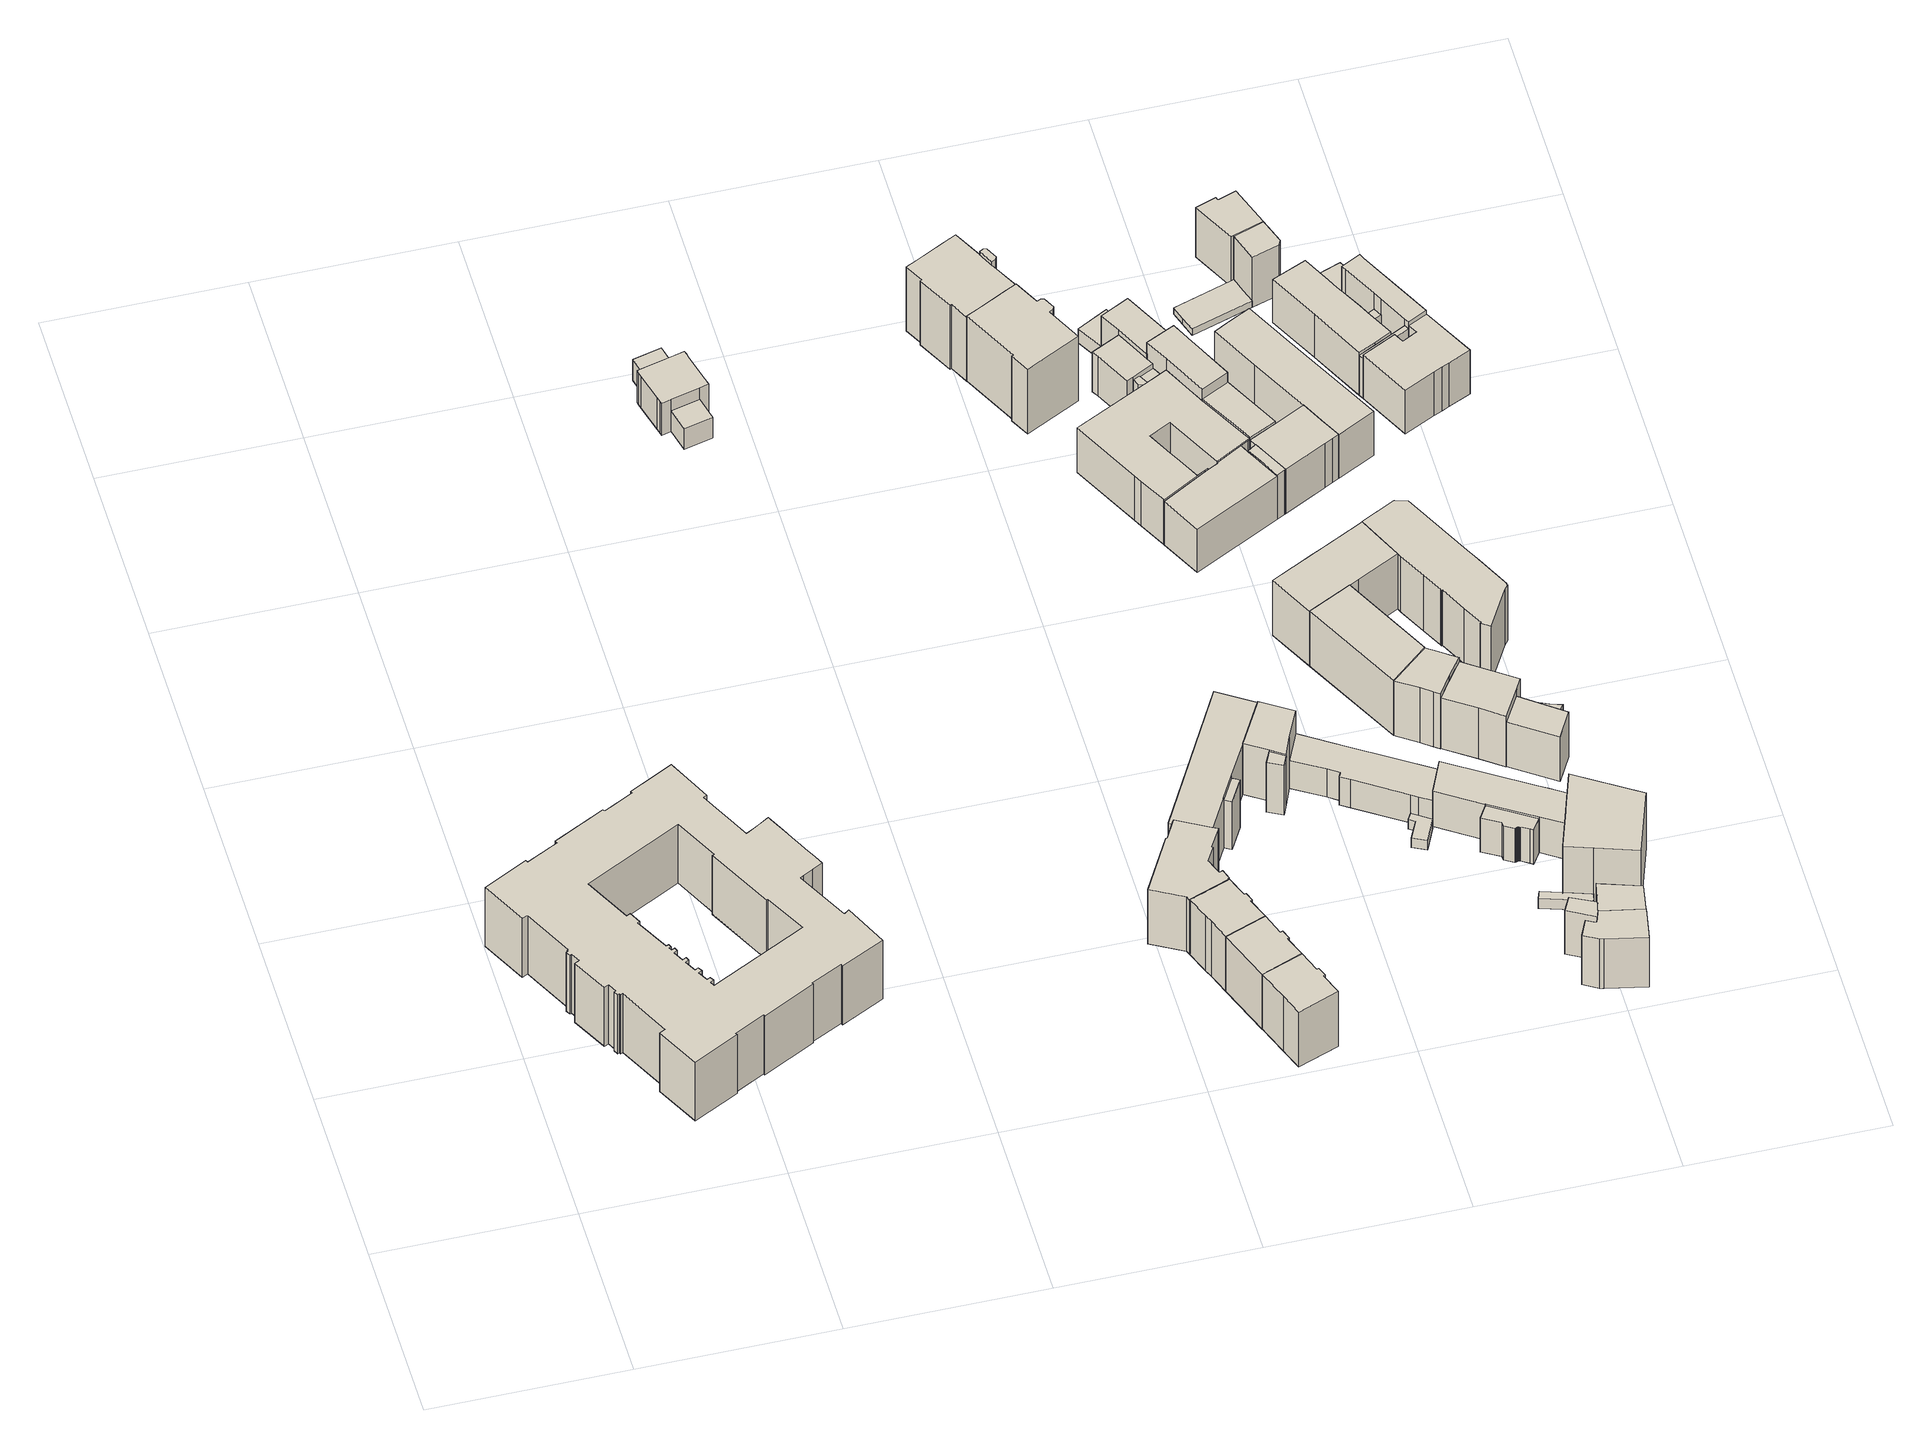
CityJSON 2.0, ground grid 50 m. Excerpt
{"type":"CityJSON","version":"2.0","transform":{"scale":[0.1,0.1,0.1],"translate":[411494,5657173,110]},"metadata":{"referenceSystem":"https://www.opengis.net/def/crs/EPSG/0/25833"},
"CityObjects":{
"building1":{"type":"Building","attributes":{"name":"Museum für Völkerkunde,Japanisches Palais","Dachtyp_tdc":"tdcFreeFormRoof","Gemeindeschluessel":14612000,"Dachneigung":0.011,"QualitaetDacherkennung":12,"Geometrietyp2DReferenz":"3000","measuredHeight":21.34,"function":"31001_3031","roofType":"5000"},"geometry":[{"type":"Solid","lod":"1","boundaries":[[[[0,1,2,3,4,5,6,7,8,9,10,11,12,13,14,15,16,17,18,19,20,21,22,23,24,25,26,27,28,29,30,31,32,33,34,35,36,37,38,39,40,41,42,43,44,45,46,47,48,49,50,51,52,53,54,55,56,57],[58,59,60,61,62,63,64,65,66,67,68,69,70,71,72,73,74,75,76,77,78,79,80,81,82,83,84,85,86,87,88,89]],[[90,91,92,93,94,95,96,97,98,99,100,101,102,103,104,105,106,107,108,109,110,111,112,113,114,115,116,117,118,119,120,121,122,123,124,125,126,127,128,129,130,131,132,133,134,135,136,137,138,139,140,141,142,143,144,145,146,147],[148,149,150,151,152,153,154,155,156,157,158,159,160,161,162,163,164,165,166,167,168,169,170,171,172,173,174,175,176,177,178,179]],[[57,91,90,0]],[[56,92,91,57]],[[55,93,92,56]],[[54,94,93,55]],[[53,95,94,54]],[[52,96,95,53]],[[51,97,96,52]],[[50,98,97,51]],[[49,99,98,50]],[[48,100,99,49]],[[47,101,100,48]],[[46,102,101,47]],[[45,103,102,46]],[[44,104,103,45]],[[43,105,104,44]],[[42,106,105,43]],[[41,107,106,42]],[[40,108,107,41]],[[39,109,108,40]],[[38,110,109,39]],[[37,111,110,38]],[[36,112,111,37]],[[35,113,112,36]],[[34,114,113,35]],[[33,115,114,34]],[[32,116,115,33]],[[31,117,116,32]],[[30,118,117,31]],[[29,119,118,30]],[[28,120,119,29]],[[27,121,120,28]],[[26,122,121,27]],[[25,123,122,26]],[[24,124,123,25]],[[23,125,124,24]],[[22,126,125,23]],[[21,127,126,22]],[[20,128,127,21]],[[19,129,128,20]],[[18,130,129,19]],[[17,131,130,18]],[[16,132,131,17]],[[15,133,132,16]],[[14,134,133,15]],[[13,135,134,14]],[[12,136,135,13]],[[11,137,136,12]],[[10,138,137,11]],[[9,139,138,10]],[[8,140,139,9]],[[7,141,140,8]],[[6,142,141,7]],[[5,143,142,6]],[[4,144,143,5]],[[3,145,144,4]],[[2,146,145,3]],[[1,147,146,2]],[[0,90,147,1]],[[89,149,148,58]],[[88,150,149,89]],[[87,151,150,88]],[[86,152,151,87]],[[85,153,152,86]],[[84,154,153,85]],[[83,155,154,84]],[[82,156,155,83]],[[81,157,156,82]],[[80,158,157,81]],[[79,159,158,80]],[[78,160,159,79]],[[77,161,160,78]],[[76,162,161,77]],[[75,163,162,76]],[[74,164,163,75]],[[73,165,164,74]],[[72,166,165,73]],[[71,167,166,72]],[[70,168,167,71]],[[69,169,168,70]],[[68,170,169,69]],[[67,171,170,68]],[[66,172,171,67]],[[65,173,172,66]],[[64,174,173,65]],[[63,175,174,64]],[[62,176,175,63]],[[61,177,176,62]],[[60,178,177,61]],[[59,179,178,60]],[[58,148,179,59]]]]}]},
"building2":{"type":"Building","attributes":{"Gemeindeschluessel":14612000,"Geometrietyp2DReferenz":"3000","function":"31001_9998","roofType":"9999"},"children":["building2-1","building2-2","building2-3"]},
"building2-1":{"type":"BuildingPart","attributes":{"Dachtyp_tdc":"tdcGableRoof","Dachneigung":17.32,"QualitaetDacherkennung":64,"Geometrietyp2DReferenz":"3000","measuredHeight":7.68,"roofType":"3100"},"parents":["building2"],"geometry":[{"type":"Solid","lod":"1","boundaries":[[[[180,181,182,183]],[[184,185,186,187]],[[183,185,184,180]],[[182,186,185,183]],[[181,187,186,182]],[[180,184,187,181]]]]}]},
"building2-2":{"type":"BuildingPart","attributes":{"Dachtyp_tdc":"tdcHipAndGableRoof","Dachneigung":17.29,"QualitaetDacherkennung":74,"Geometrietyp2DReferenz":"3000","measuredHeight":7.69,"roofType":"5000"},"parents":["building2"],"geometry":[{"type":"Solid","lod":"1","boundaries":[[[[188,189,190,191]],[[192,193,194,195]],[[191,193,192,188]],[[190,194,193,191]],[[189,195,194,190]],[[188,192,195,189]]]]}]},
"building2-3":{"type":"BuildingPart","attributes":{"Dachtyp_tdc":"tdcTentRoof","Dachneigung":25.64,"QualitaetDacherkennung":86,"Geometrietyp2DReferenz":"3000","measuredHeight":12.46,"roofType":"3500"},"parents":["building2"],"geometry":[{"type":"Solid","lod":"1","boundaries":[[[[196,197,198,199,200,201,202,203,204,205,206,207,208,209,210,211]],[[212,213,214,215,216,217,184,187,218,219,220,221,222,223,192,195]],[[211,213,212,196]],[[210,214,213,211]],[[209,215,214,210]],[[208,216,215,209]],[[207,217,216,208]],[[206,184,217,207]],[[205,187,184,206]],[[204,218,187,205]],[[203,219,218,204]],[[202,220,219,203]],[[201,221,220,202]],[[200,222,221,201]],[[199,223,222,200]],[[198,192,223,199]],[[197,195,192,198]],[[196,212,195,197]]]]}]},
"building3":{"type":"Building","attributes":{"Dachtyp_tdc":"tdcPolyFlatRoof","Gemeindeschluessel":14612000,"Dachneigung":0,"QualitaetDacherkennung":53,"Geometrietyp2DReferenz":"3000","measuredHeight":18.67,"function":"31001_9998","roofType":"1000"},"geometry":[{"type":"Solid","lod":"1","boundaries":[[[[224,225,226,227,228,229,230,231,232,233,234,235,236,237,238,239,240,241]],[[242,243,244,245,246,247,248,249,250,251,252,253,254,255,256,257,258,259]],[[241,243,242,224]],[[240,244,243,241]],[[239,245,244,240]],[[238,246,245,239]],[[237,247,246,238]],[[236,248,247,237]],[[235,249,248,236]],[[234,250,249,235]],[[233,251,250,234]],[[232,252,251,233]],[[231,253,252,232]],[[230,254,253,231]],[[229,255,254,230]],[[228,256,255,229]],[[227,257,256,228]],[[226,258,257,227]],[[225,259,258,226]],[[224,242,259,225]]]]}]},
"building4":{"type":"Building","attributes":{"Dachtyp_tdc":"tdcPolyFlatRoof","Gemeindeschluessel":14612000,"Dachneigung":0,"QualitaetDacherkennung":85,"Geometrietyp2DReferenz":"3000","measuredHeight":18.84,"function":"31001_9998","roofType":"1000"},"geometry":[{"type":"Solid","lod":"1","boundaries":[[[[260,261,262,263,264,265,266,267,268,269]],[[270,271,272,273,274,275,247,246,276,277]],[[269,271,270,260]],[[268,272,271,269]],[[267,273,272,268]],[[266,274,273,267]],[[265,275,274,266]],[[264,247,275,265]],[[263,246,247,264]],[[262,276,246,263]],[[261,277,276,262]],[[260,270,277,261]]]]}]},
"building5":{"type":"Building","attributes":{"Dachtyp_tdc":"tdcPolyFlatRoof","Gemeindeschluessel":14612000,"Dachneigung":0,"QualitaetDacherkennung":83,"Geometrietyp2DReferenz":"3000","measuredHeight":18.81,"function":"31001_9998","roofType":"1000"},"geometry":[{"type":"Solid","lod":"1","boundaries":[[[[278,279,280,268,267,281,282,283]],[[284,285,286,287,273,272,288,289]],[[283,285,284,278]],[[282,286,285,283]],[[281,287,286,282]],[[267,273,287,281]],[[268,272,273,267]],[[280,288,272,268]],[[279,289,288,280]],[[278,284,289,279]]]]}]},
"building6":{"type":"Building","attributes":{"Dachtyp_tdc":"tdcPolyFlatRoof","Gemeindeschluessel":14612000,"Dachneigung":0,"QualitaetDacherkennung":84,"Geometrietyp2DReferenz":"3000","measuredHeight":18.67,"function":"31001_9998","roofType":"1000"},"geometry":[{"type":"Solid","lod":"1","boundaries":[[[[282,281,290,291,292,293,294,295,296]],[[297,298,299,300,301,302,303,304,305]],[[296,298,297,282]],[[295,299,298,296]],[[294,300,299,295]],[[293,301,300,294]],[[292,302,301,293]],[[291,303,302,292]],[[290,304,303,291]],[[281,305,304,290]],[[282,297,305,281]]]]}]},
"building7":{"type":"Building","attributes":{"Gemeindeschluessel":14612000,"Geometrietyp2DReferenz":"3000","function":"31001_9998","roofType":"9999"},"children":["building7-1","building7-2","building7-3","building7-4"]},
"building7-1":{"type":"BuildingPart","attributes":{"Dachtyp_tdc":"tdcHipAndGableRoof","Dachneigung":53.66,"QualitaetDacherkennung":43,"Geometrietyp2DReferenz":"3000","measuredHeight":18.34,"roofType":"5000"},"parents":["building7"],"geometry":[{"type":"Solid","lod":"1","boundaries":[[[[306,307,308,309]],[[310,311,312,313]],[[309,311,310,306]],[[308,312,311,309]],[[307,313,312,308]],[[306,310,313,307]]]]}]},
"building7-2":{"type":"BuildingPart","attributes":{"Dachtyp_tdc":"tdcHipRoof","Dachneigung":49.64,"QualitaetDacherkennung":56,"Geometrietyp2DReferenz":"3000","measuredHeight":19.92,"roofType":"3200"},"parents":["building7"],"geometry":[{"type":"Solid","lod":"1","boundaries":[[[[314,315,316,317,318,319,320,321,322,323]],[[324,325,254,253,326,327,328,329,330,331]],[[323,324,331,314]],[[322,325,324,323]],[[321,254,325,322]],[[320,253,254,321]],[[319,326,253,320]],[[318,327,326,319]],[[317,328,327,318]],[[316,329,328,317]],[[315,330,329,316]],[[314,331,330,315]]]]}]},
"building7-3":{"type":"BuildingPart","attributes":{"Dachtyp_tdc":"tdcGableRoof","Dachneigung":27.43,"QualitaetDacherkennung":50,"Geometrietyp2DReferenz":"3000","measuredHeight":20.12,"roofType":"3100"},"parents":["building7"],"geometry":[{"type":"Solid","lod":"1","boundaries":[[[[332,333,334,335,336,337]],[[311,330,329,338,339,312]],[[337,330,311,332]],[[336,329,330,337]],[[335,338,329,336]],[[334,339,338,335]],[[333,312,339,334]],[[332,311,312,333]]]]}]},
"building7-4":{"type":"BuildingPart","attributes":{"Dachtyp_tdc":"tdcPolyFlatRoof","Dachneigung":32.78,"QualitaetDacherkennung":40,"Geometrietyp2DReferenz":"3000","measuredHeight":16.85,"roofType":"2100"},"parents":["building7"],"geometry":[{"type":"Solid","lod":"1","boundaries":[[[[340,341,342,343,344]],[[345,325,324,331,346]],[[344,325,345,340]],[[343,324,325,344]],[[342,331,324,343]],[[341,346,331,342]],[[340,345,346,341]]]]}]},
"building8":{"type":"Building","attributes":{"Gemeindeschluessel":14612000,"Geometrietyp2DReferenz":"3000","function":"31001_9998","roofType":"9999"},"children":["building8-1","building8-2"]},
"building8-1":{"type":"BuildingPart","attributes":{"Dachtyp_tdc":"tdcFreeFormRoof","Dachneigung":36.23,"QualitaetDacherkennung":44,"Geometrietyp2DReferenz":"3000","measuredHeight":23.79,"roofType":"5000"},"parents":["building8"],"geometry":[{"type":"Solid","lod":"1","boundaries":[[[[347,348,349,350,351,352]],[[353,354,355,356,357,358]],[[352,354,353,347]],[[351,355,354,352]],[[350,356,355,351]],[[349,357,356,350]],[[348,358,357,349]],[[347,353,358,348]]]]}]},
"building8-2":{"type":"BuildingPart","attributes":{"Dachtyp_tdc":"tdcCutGableRoof","Dachneigung":2.43,"QualitaetDacherkennung":75,"Geometrietyp2DReferenz":"3000","measuredHeight":24.85,"roofType":"9999"},"parents":["building8"],"geometry":[{"type":"Solid","lod":"1","boundaries":[[[[359,360,361,362,363,364,365,366,367,368,369,370,371,372]],[[373,353,358,374,375,376,377,378,379,380,381,382,383,384]],[[372,353,373,359]],[[371,358,353,372]],[[370,374,358,371]],[[369,375,374,370]],[[368,376,375,369]],[[367,377,376,368]],[[366,378,377,367]],[[365,379,378,366]],[[364,380,379,365]],[[363,381,380,364]],[[362,382,381,363]],[[361,383,382,362]],[[360,384,383,361]],[[359,373,384,360]]]]}]},
"building9":{"type":"Building","attributes":{"Dachtyp_tdc":"tdcFreeFormRoof","Gemeindeschluessel":14612000,"Dachneigung":3.31,"QualitaetDacherkennung":62,"Geometrietyp2DReferenz":"3000","measuredHeight":24.74,"function":"31001_9998","roofType":"5000"},"geometry":[{"type":"Solid","lod":"1","boundaries":[[[[385,386,387,388,389,390,391,392,393,394,395,396,397,398,399]],[[400,401,402,403,404,405,406,407,408,409,410,411,412,413,414]],[[399,401,400,385]],[[398,402,401,399]],[[397,403,402,398]],[[396,404,403,397]],[[395,405,404,396]],[[394,406,405,395]],[[393,407,406,394]],[[392,408,407,393]],[[391,409,408,392]],[[390,410,409,391]],[[389,411,410,390]],[[388,412,411,389]],[[387,413,412,388]],[[386,414,413,387]],[[385,400,414,386]]]]}]},
"building10":{"type":"Building","attributes":{"Dachtyp_tdc":"tdcFreeFormRoof","Gemeindeschluessel":14612000,"Dachneigung":41.08,"QualitaetDacherkennung":65,"Geometrietyp2DReferenz":"3000","measuredHeight":12.03,"function":"31001_9998","roofType":"5000"},"geometry":[{"type":"Solid","lod":"1","boundaries":[[[[415,416,417,418,419,420,421,422,423,424,425,426,427]],[[428,429,430,431,432,433,339,338,434,435,436,437,438]],[[427,429,428,415]],[[426,430,429,427]],[[425,431,430,426]],[[424,432,431,425]],[[423,433,432,424]],[[422,339,433,423]],[[421,338,339,422]],[[420,434,338,421]],[[419,435,434,420]],[[418,436,435,419]],[[417,437,436,418]],[[416,438,437,417]],[[415,428,438,416]]]]}]},
"building11":{"type":"Building","attributes":{"Dachtyp_tdc":"tdcPolyFlatRoof","Gemeindeschluessel":14612000,"Dachneigung":0,"QualitaetDacherkennung":67,"Geometrietyp2DReferenz":"3000","measuredHeight":3.28,"function":"31001_9998","roofType":"1000"},"geometry":[{"type":"Solid","lod":"1","boundaries":[[[[439,440,441,442,443,444,445]],[[446,447,448,449,450,451,452]],[[445,447,446,439]],[[444,448,447,445]],[[443,449,448,444]],[[442,450,449,443]],[[441,451,450,442]],[[440,452,451,441]],[[439,446,452,440]]]]}]},
"building12":{"type":"Building","attributes":{"Gemeindeschluessel":14612000,"Geometrietyp2DReferenz":"3000","function":"31001_9998","roofType":"9999"},"children":["building12-1","building12-2","building12-3"]},
"building12-1":{"type":"BuildingPart","attributes":{"Dachtyp_tdc":"tdcHipAndGableRoof","Dachneigung":43.76,"QualitaetDacherkennung":46,"Geometrietyp2DReferenz":"3000","measuredHeight":17.84,"roofType":"5000"},"parents":["building12"],"geometry":[{"type":"Solid","lod":"1","boundaries":[[[[453,454,455,456,457,458,459,460,461,462]],[[463,464,465,466,467,468,469,470,471,472]],[[462,464,463,453]],[[461,465,464,462]],[[460,466,465,461]],[[459,467,466,460]],[[458,468,467,459]],[[457,469,468,458]],[[456,470,469,457]],[[455,471,470,456]],[[454,472,471,455]],[[453,463,472,454]]]]}]},
"building12-2":{"type":"BuildingPart","attributes":{"Dachtyp_tdc":"tdcGableRoof","Dachneigung":41.02,"QualitaetDacherkennung":49,"Geometrietyp2DReferenz":"3000","measuredHeight":17.9,"roofType":"3100"},"parents":["building12"],"geometry":[{"type":"Solid","lod":"1","boundaries":[[[[473,474,475,476,477,478,479]],[[468,480,466,481,482,483,484]],[[479,480,468,473]],[[478,466,480,479]],[[477,481,466,478]],[[476,482,481,477]],[[475,483,482,476]],[[474,484,483,475]],[[473,468,484,474]]]]}]},
"building12-3":{"type":"BuildingPart","attributes":{"Dachtyp_tdc":"tdcHipAndGableRoof","Dachneigung":10.2,"QualitaetDacherkennung":22,"Geometrietyp2DReferenz":"3000","measuredHeight":19.04,"roofType":"5000"},"parents":["building12"],"geometry":[{"type":"Solid","lod":"1","boundaries":[[[[485,486,487,488,489,490,491,492,493,494,495,496,497,498,499,500,501,502,503]],[[504,505,506,507,464,463,508,509,510,511,512,471,470,513,514,515,516,517,518]],[[503,505,504,485]],[[502,506,505,503]],[[501,507,506,502]],[[500,464,507,501]],[[499,463,464,500]],[[498,508,463,499]],[[497,509,508,498]],[[496,510,509,497]],[[495,511,510,496]],[[494,512,511,495]],[[493,471,512,494]],[[492,470,471,493]],[[491,513,470,492]],[[490,514,513,491]],[[489,515,514,490]],[[488,516,515,489]],[[487,517,516,488]],[[486,518,517,487]],[[485,504,518,486]]]]}]},
"building13":{"type":"Building","attributes":{"Gemeindeschluessel":14612000,"Geometrietyp2DReferenz":"3000","function":"31001_9998","roofType":"9999"},"children":["building13-1","building13-2","building13-3"]},
"building13-1":{"type":"BuildingPart","attributes":{"Dachtyp_tdc":"tdcHipAndGableRoof","Dachneigung":42.11,"QualitaetDacherkennung":45,"Geometrietyp2DReferenz":"3000","measuredHeight":15.51,"roofType":"5000"},"parents":["building13"],"geometry":[{"type":"Solid","lod":"1","boundaries":[[[[519,520,521,522,523,524,525]],[[526,527,528,529,530,531,532]],[[525,527,526,519]],[[524,528,527,525]],[[523,529,528,524]],[[522,530,529,523]],[[521,531,530,522]],[[520,532,531,521]],[[519,526,532,520]]]]}]},
"building13-2":{"type":"BuildingPart","attributes":{"Dachtyp_tdc":"tdcPolyFlatRoof","Dachneigung":45.04,"QualitaetDacherkennung":52,"Geometrietyp2DReferenz":"3000","measuredHeight":14.58,"roofType":"2100"},"parents":["building13"],"geometry":[{"type":"Solid","lod":"1","boundaries":[[[[533,534,535,536,537,538]],[[539,540,527,504,518,517]],[[538,540,539,533]],[[537,527,540,538]],[[536,504,527,537]],[[535,518,504,536]],[[534,517,518,535]],[[533,539,517,534]]]]}]},
"building13-3":{"type":"BuildingPart","attributes":{"Dachtyp_tdc":"tdcPolyFlatRoof","Dachneigung":44.7,"QualitaetDacherkennung":46,"Geometrietyp2DReferenz":"3000","measuredHeight":13.54,"roofType":"2100"},"parents":["building13"],"geometry":[{"type":"Solid","lod":"1","boundaries":[[[[541,542,543,544]],[[528,540,539,545]],[[544,540,528,541]],[[543,539,540,544]],[[542,545,539,543]],[[541,528,545,542]]]]}]},
"building14":{"type":"Building","attributes":{"Dachtyp_tdc":"tdcGableRoof","Gemeindeschluessel":14612000,"Dachneigung":44.67,"QualitaetDacherkennung":64,"Geometrietyp2DReferenz":"3000","measuredHeight":22.07,"function":"31001_9998","roofType":"3100"},"geometry":[{"type":"Solid","lod":"1","boundaries":[[[[546,547,548,549]],[[550,551,552,553]],[[549,551,550,546]],[[548,552,551,549]],[[547,553,552,548]],[[546,550,553,547]]]]}]},
"building15":{"type":"Building","attributes":{"Dachtyp_tdc":"tdcFreeFormRoof","Gemeindeschluessel":14612000,"Dachneigung":46.59,"QualitaetDacherkennung":54,"Geometrietyp2DReferenz":"3000","measuredHeight":22.15,"function":"31001_9998","roofType":"5000"},"geometry":[{"type":"Solid","lod":"1","boundaries":[[[[554,555,556,557,558,559,560,561]],[[562,563,564,565,566,567,568,569]],[[561,563,562,554]],[[560,564,563,561]],[[559,565,564,560]],[[558,566,565,559]],[[557,567,566,558]],[[556,568,567,557]],[[555,569,568,556]],[[554,562,569,555]]]]}]},
"building16":{"type":"Building","attributes":{"Dachtyp_tdc":"tdcFreeFormRoof","Gemeindeschluessel":14612000,"Dachneigung":57.34,"QualitaetDacherkennung":11,"Geometrietyp2DReferenz":"3000","measuredHeight":6.26,"function":"31001_9998","roofType":"5000"},"geometry":[{"type":"Solid","lod":"1","boundaries":[[[[570,571,572,573,574,575,576,577,578,579]],[[580,581,582,583,584,585,586,587,588,589]],[[579,581,580,570]],[[578,582,581,579]],[[577,583,582,578]],[[576,584,583,577]],[[575,585,584,576]],[[574,586,585,575]],[[573,587,586,574]],[[572,588,587,573]],[[571,589,588,572]],[[570,580,589,571]]]]}]},
"building17":{"type":"Building","attributes":{"Dachtyp_tdc":"tdcPolyFlatRoof","Gemeindeschluessel":14612000,"Dachneigung":3.02,"QualitaetDacherkennung":56,"Geometrietyp2DReferenz":"3000","measuredHeight":4.97,"function":"31001_9998","roofType":"2100"},"geometry":[{"type":"Solid","lod":"1","boundaries":[[[[590,591,592,593,594]],[[595,596,597,598,599]],[[594,596,595,590]],[[593,597,596,594]],[[592,598,597,593]],[[591,599,598,592]],[[590,595,599,591]]]]}]},
"building18":{"type":"Building","attributes":{"Dachtyp_tdc":"tdcHipAndGableRoof","Gemeindeschluessel":14612000,"Dachneigung":46.79,"QualitaetDacherkennung":53,"Geometrietyp2DReferenz":"3000","measuredHeight":22.08,"function":"31001_9998","roofType":"5000"},"geometry":[{"type":"Solid","lod":"1","boundaries":[[[[600,601,602,603,604,605,606,607,608,609]],[[610,611,612,613,614,550,553,615,616,617]],[[609,611,610,600]],[[608,612,611,609]],[[607,613,612,608]],[[606,614,613,607]],[[605,550,614,606]],[[604,553,550,605]],[[603,615,553,604]],[[602,616,615,603]],[[601,617,616,602]],[[600,610,617,601]]]]}]},
"building19":{"type":"Building","attributes":{"Gemeindeschluessel":14612000,"Geometrietyp2DReferenz":"3000","function":"31001_9998","roofType":"9999"},"children":["building19-1","building19-2"]},
"building19-1":{"type":"BuildingPart","attributes":{"Dachtyp_tdc":"tdcGableRoof","Dachneigung":45.61,"QualitaetDacherkennung":53,"Geometrietyp2DReferenz":"3000","measuredHeight":18.88,"roofType":"3100"},"parents":["building19"],"geometry":[{"type":"Solid","lod":"1","boundaries":[[[[618,619,620,621]],[[622,562,569,623]],[[621,562,622,618]],[[620,569,562,621]],[[619,623,569,620]],[[618,622,623,619]]]]}]},
"building19-2":{"type":"BuildingPart","attributes":{"Dachtyp_tdc":"tdcFreeFormRoof","Dachneigung":55.63,"QualitaetDacherkennung":14,"Geometrietyp2DReferenz":"3000","measuredHeight":16.49,"roofType":"5000"},"parents":["building19"],"geometry":[{"type":"Solid","lod":"1","boundaries":[[[[624,625,626,627]],[[569,628,629,630]],[[627,628,569,624]],[[626,629,628,627]],[[625,630,629,626]],[[624,569,630,625]]]]}]},
"building20":{"type":"Building","attributes":{"Dachtyp_tdc":"tdcGableRoof","Gemeindeschluessel":14612000,"Dachneigung":45.14,"QualitaetDacherkennung":49,"Geometrietyp2DReferenz":"3000","measuredHeight":21.89,"function":"31001_9998","roofType":"3100"},"geometry":[{"type":"Solid","lod":"1","boundaries":[[[[631,632,633,634,635,636,637,638,639,640]],[[641,552,642,551,643,644,645,646,647,648]],[[640,552,641,631]],[[639,642,552,640]],[[638,551,642,639]],[[637,643,551,638]],[[636,644,643,637]],[[635,645,644,636]],[[634,646,645,635]],[[633,647,646,634]],[[632,648,647,633]],[[631,641,648,632]]]]}]},
"building21":{"type":"Building","attributes":{"Dachtyp_tdc":"tdcPolyFlatRoof","Gemeindeschluessel":14612000,"Dachneigung":0,"QualitaetDacherkennung":60,"Geometrietyp2DReferenz":"3000","measuredHeight":15.26,"function":"31001_9998","roofType":"1000"},"geometry":[{"type":"Solid","lod":"1","boundaries":[[[[649,650,651,652,653]],[[526,532,595,599,654]],[[653,532,526,649]],[[652,595,532,653]],[[651,599,595,652]],[[650,654,599,651]],[[649,526,654,650]]]]}]},
"building22":{"type":"Building","attributes":{"Gemeindeschluessel":14612000,"Geometrietyp2DReferenz":"3000","function":"31001_9998","roofType":"9999"},"children":["building22-1","building22-2","building22-3"]},
"building22-1":{"type":"BuildingPart","attributes":{"Dachtyp_tdc":"tdcPolyFlatRoof","Dachneigung":9.53,"QualitaetDacherkennung":37,"Geometrietyp2DReferenz":"3000","measuredHeight":12.99,"roofType":"2100"},"parents":["building22"],"geometry":[{"type":"Solid","lod":"1","boundaries":[[[[655,656,657,658,659,660,661,662,663]],[[664,665,666,667,668,669,670,671,672]],[[663,664,672,655]],[[662,665,664,663]],[[661,666,665,662]],[[660,667,666,661]],[[659,668,667,660]],[[658,669,668,659]],[[657,670,669,658]],[[656,671,670,657]],[[655,672,671,656]]]]}]},
"building22-2":{"type":"BuildingPart","attributes":{"Dachtyp_tdc":"tdcPolyFlatRoof","Dachneigung":0,"QualitaetDacherkennung":29,"Geometrietyp2DReferenz":"3000","measuredHeight":11.74,"roofType":"1000"},"parents":["building22"],"geometry":[{"type":"Solid","lod":"1","boundaries":[[[[673,674,675,676,677,678,679,680,681,682,683,684,685,686,687]],[[688,689,690,691,692,693,694,695,696,697,698,699,665,664,672]],[[687,688,672,673]],[[686,689,688,687]],[[685,690,689,686]],[[684,691,690,685]],[[683,692,691,684]],[[682,693,692,683]],[[681,694,693,682]],[[680,695,694,681]],[[679,696,695,680]],[[678,697,696,679]],[[677,698,697,678]],[[676,699,698,677]],[[675,665,699,676]],[[674,664,665,675]],[[673,672,664,674]]]]}]},
"building22-3":{"type":"BuildingPart","attributes":{"Dachtyp_tdc":"tdcHipAndGableRoof","Dachneigung":34.33,"QualitaetDacherkennung":60,"Geometrietyp2DReferenz":"3000","measuredHeight":21.97,"roofType":"5000"},"parents":["building22"],"geometry":[{"type":"Solid","lod":"1","boundaries":[[[[700,701,702,703,704,705,706]],[[670,707,708,709,710,711,671]],[[706,707,670,700]],[[705,708,707,706]],[[704,709,708,705]],[[703,710,709,704]],[[702,711,710,703]],[[701,671,711,702]],[[700,670,671,701]]]]}]},
"building23":{"type":"Building","attributes":{"Dachtyp_tdc":"tdcPolyFlatRoof","Gemeindeschluessel":14612000,"Dachneigung":4.74,"QualitaetDacherkennung":48,"Geometrietyp2DReferenz":"3000","measuredHeight":19.51,"function":"31001_9998","roofType":"2100"},"geometry":[{"type":"Solid","lod":"1","boundaries":[[[[712,713,714,715,716,717]],[[504,526,654,718,719,506]],[[717,526,504,712]],[[716,654,526,717]],[[715,718,654,716]],[[714,719,718,715]],[[713,506,719,714]],[[712,504,506,713]]]]}]},
"building24":{"type":"Building","attributes":{"Dachtyp_tdc":"tdcFreeFormRoof","Gemeindeschluessel":14612000,"Dachneigung":47.63,"QualitaetDacherkennung":60,"Geometrietyp2DReferenz":"3000","measuredHeight":20.74,"function":"31001_9998","roofType":"5000"},"geometry":[{"type":"Solid","lod":"1","boundaries":[[[[720,721,722,723,724,725]],[[726,727,728,729,730,731]],[[725,727,726,720]],[[724,728,727,725]],[[723,729,728,724]],[[722,730,729,723]],[[721,731,730,722]],[[720,726,731,721]]]]}]},
"building25":{"type":"Building","attributes":{"Gemeindeschluessel":14612000,"Geometrietyp2DReferenz":"3000","function":"31001_9998","roofType":"9999"},"children":["building25-1","building25-2"]},
"building25-1":{"type":"BuildingPart","attributes":{"Dachtyp_tdc":"tdcGableRoof","Dachneigung":49.1,"QualitaetDacherkennung":58,"Geometrietyp2DReferenz":"3000","measuredHeight":17.64,"roofType":"3100"},"parents":["building25"],"geometry":[{"type":"Solid","lod":"1","boundaries":[[[[732,733,734,735]],[[736,737,738,739]],[[735,737,736,732]],[[734,738,737,735]],[[733,739,738,734]],[[732,736,739,733]]]]}]},
"building25-2":{"type":"BuildingPart","attributes":{"Dachtyp_tdc":"tdcPolyFlatRoof","Dachneigung":0,"QualitaetDacherkennung":1,"Geometrietyp2DReferenz":"3000","measuredHeight":13.59,"roofType":"1000"},"parents":["building25"],"geometry":[{"type":"Solid","lod":"1","boundaries":[[[[740,741,742,743,744,745,746,747]],[[738,748,749,750,751,752,753,754]],[[747,748,738,740]],[[746,749,748,747]],[[745,750,749,746]],[[744,751,750,745]],[[743,752,751,744]],[[742,753,752,743]],[[741,754,753,742]],[[740,738,754,741]]]]}]},
"building26":{"type":"Building","attributes":{"Gemeindeschluessel":14612000,"Geometrietyp2DReferenz":"3000","function":"31001_9998","roofType":"9999"},"children":["building26-1","building26-2","building26-3"]},
"building26-1":{"type":"BuildingPart","attributes":{"Dachtyp_tdc":"tdcGableRoof","Dachneigung":42.75,"QualitaetDacherkennung":60,"Geometrietyp2DReferenz":"3000","measuredHeight":17.86,"roofType":"3100"},"parents":["building26"],"geometry":[{"type":"Solid","lod":"1","boundaries":[[[[755,756,757,758,759,760,761,762,763,764,765,766]],[[767,768,769,770,771,772,773,774,483,775,481,776]],[[766,768,767,755]],[[765,769,768,766]],[[764,770,769,765]],[[763,771,770,764]],[[762,772,771,763]],[[761,773,772,762]],[[760,774,773,761]],[[759,483,774,760]],[[758,775,483,759]],[[757,481,775,758]],[[756,776,481,757]],[[755,767,776,756]]]]}]},
"building26-2":{"type":"BuildingPart","attributes":{"Dachtyp_tdc":"tdcHipAndGableRoof","Dachneigung":41.67,"QualitaetDacherkennung":50,"Geometrietyp2DReferenz":"3000","measuredHeight":17.91,"roofType":"5000"},"parents":["building26"],"geometry":[{"type":"Solid","lod":"1","boundaries":[[[[777,778,779,780,781,782,783,784]],[[785,786,787,788,789,790,772,770]],[[784,786,785,777]],[[783,787,786,784]],[[782,788,787,783]],[[781,789,788,782]],[[780,790,789,781]],[[779,772,790,780]],[[778,770,772,779]],[[777,785,770,778]]]]}]},
"building26-3":{"type":"BuildingPart","attributes":{"Dachtyp_tdc":"tdcPolyFlatRoof","Dachneigung":28.92,"QualitaetDacherkennung":82,"Geometrietyp2DReferenz":"3000","measuredHeight":18.18,"roofType":"2100"},"parents":["building26"],"geometry":[{"type":"Solid","lod":"1","boundaries":[[[[791,792,793,794,795,796]],[[776,464,507,506,719,767]],[[796,464,776,791]],[[795,507,464,796]],[[794,506,507,795]],[[793,719,506,794]],[[792,767,719,793]],[[791,776,767,792]]]]}]},
"building27":{"type":"Building","attributes":{"Dachtyp_tdc":"tdcPolyFlatRoof","Gemeindeschluessel":14612000,"Dachneigung":0,"QualitaetDacherkennung":33,"Geometrietyp2DReferenz":"3000","measuredHeight":18.99,"function":"31001_9998","roofType":"1000"},"geometry":[{"type":"Solid","lod":"1","boundaries":[[[[797,798,799,800,801,802,803,804,805,806,807,808,809,810,811,812,813,814,815,816]],[[817,818,819,820,821,822,823,824,825,612,610,826,827,828,829,830,831,832,833,834]],[[816,818,817,797]],[[815,819,818,816]],[[814,820,819,815]],[[813,821,820,814]],[[812,822,821,813]],[[811,823,822,812]],[[810,824,823,811]],[[809,825,824,810]],[[808,612,825,809]],[[807,610,612,808]],[[806,826,610,807]],[[805,827,826,806]],[[804,828,827,805]],[[803,829,828,804]],[[802,830,829,803]],[[801,831,830,802]],[[800,832,831,801]],[[799,833,832,800]],[[798,834,833,799]],[[797,817,834,798]]]]}]},
"building28":{"type":"Building","attributes":{"Gemeindeschluessel":14612000,"Dachneigung":67.98,"Dachorientierung":-107.56,"MittlereTraufHoehe":114.73,"QualitaetDacherkennung":73,"ObjektHoehe":3,"BodenHoehe":112.87,"Geometrietyp2DReferenz":"3000","AbsoluteHoehe":115.87,"Dachflaeche":139.7,"measuredHeight":3,"function":"31001_9998","roofType":"3100","storeysAboveGround":1},"geometry":[{"type":"Solid","lod":"1","boundaries":[[[[835,836,837,838,839,840,841]],[[842,843,844,845,846,847,848]],[[841,843,842,835]],[[840,844,843,841]],[[839,845,844,840]],[[838,846,845,839]],[[837,847,846,838]],[[836,848,847,837]],[[835,842,848,836]]]]}]},
"building29":{"type":"Building","attributes":{"name":"Hans Kernig Museum","Dachtyp_tdc":"tdcPolyFlatRoof","Gemeindeschluessel":14612000,"Dachneigung":4.63,"QualitaetDacherkennung":57,"Geometrietyp2DReferenz":"3000","measuredHeight":17.48,"function":"31001_3034","roofType":"2100"},"geometry":[{"type":"Solid","lod":"1","boundaries":[[[[849,850,851,852,853,854,855]],[[856,857,858,859,860,861,862]],[[855,857,856,849]],[[854,858,857,855]],[[853,859,858,854]],[[852,860,859,853]],[[851,861,860,852]],[[850,862,861,851]],[[849,856,862,850]]]]}]},
"building30":{"type":"Building","attributes":{"Dachtyp_tdc":"tdcFreeFormRoof","Gemeindeschluessel":14612000,"Dachneigung":10.08,"QualitaetDacherkennung":40,"Geometrietyp2DReferenz":"3000","measuredHeight":17.54,"function":"31001_9998","roofType":"5000"},"geometry":[{"type":"Solid","lod":"1","boundaries":[[[[863,864,865,866,867]],[[868,848,846,869,870]],[[867,848,868,863]],[[866,846,848,867]],[[865,869,846,866]],[[864,870,869,865]],[[863,868,870,864]]]]}]},
"building31":{"type":"Building","attributes":{"Gemeindeschluessel":14612000,"Geometrietyp2DReferenz":"3000","function":"31001_9998","roofType":"9999"},"children":["building31-1","building31-2","building31-3","building31-4","building31-5","building31-6"]},
"building31-1":{"type":"BuildingPart","attributes":{"Dachtyp_tdc":"tdcPolyFlatRoof","Dachneigung":38.01,"QualitaetDacherkennung":55,"Geometrietyp2DReferenz":"3000","measuredHeight":18.12,"roofType":"2100"},"parents":["building31"],"geometry":[{"type":"Solid","lod":"1","boundaries":[[[[871,872,873,874,875,876,877,878,879,880]],[[881,882,883,884,885,886,887,888,889,890]],[[879,882,881,880]],[[878,883,882,879]],[[877,884,883,878]],[[876,885,884,877]],[[875,886,885,876]],[[874,887,886,875]],[[873,888,887,874]],[[872,889,888,873]],[[871,890,889,872]],[[880,881,890,871]]]]}]},
"building31-2":{"type":"BuildingPart","attributes":{"Dachtyp_tdc":"tdcGableRoof","Dachneigung":44.38,"QualitaetDacherkennung":26,"Geometrietyp2DReferenz":"3000","measuredHeight":17.92,"roofType":"3100"},"parents":["building31"],"geometry":[{"type":"Solid","lod":"1","boundaries":[[[[891,892,893,894,895,896,897,898]],[[899,900,882,881,901,902,903,904]],[[898,900,899,891]],[[897,882,900,898]],[[896,881,882,897]],[[895,901,881,896]],[[894,902,901,895]],[[893,903,902,894]],[[892,904,903,893]],[[891,899,904,892]]]]}]},
"building31-3":{"type":"BuildingPart","attributes":{"Dachtyp_tdc":"tdcFreeFormRoof","Dachneigung":51.6,"QualitaetDacherkennung":7,"Geometrietyp2DReferenz":"3000","measuredHeight":17.83,"roofType":"5000"},"parents":["building31"],"geometry":[{"type":"Solid","lod":"1","boundaries":[[[[905,906,907,908,909,910,911,912,913,914,915,916]],[[917,918,919,900,920,904,921,922,923,924,925,926]],[[916,918,917,905]],[[915,919,918,916]],[[914,900,919,915]],[[913,920,900,914]],[[912,904,920,913]],[[911,921,904,912]],[[910,922,921,911]],[[909,923,922,910]],[[908,924,923,909]],[[907,925,924,908]],[[906,926,925,907]],[[905,917,926,906]]]]}]},
"building31-4":{"type":"BuildingPart","attributes":{"Dachtyp_tdc":"tdcPolyFlatRoof","Dachneigung":2.92,"QualitaetDacherkennung":73,"Geometrietyp2DReferenz":"3000","measuredHeight":7.86,"roofType":"2100"},"parents":["building31"],"geometry":[{"type":"Solid","lod":"1","boundaries":[[[[927,928,929,930,931,932,933,934]],[[923,935,936,937,938,887,886,925]],[[934,935,923,927]],[[933,936,935,934]],[[932,937,936,933]],[[931,938,937,932]],[[930,887,938,931]],[[929,886,887,930]],[[928,925,886,929]],[[927,923,925,928]]]]}]},
"building31-5":{"type":"BuildingPart","attributes":{"Dachtyp_tdc":"tdcHipAndGableRoof","Dachneigung":29.41,"QualitaetDacherkennung":39,"Geometrietyp2DReferenz":"3000","measuredHeight":17.77,"roofType":"5000"},"parents":["building31"],"geometry":[{"type":"Solid","lod":"1","boundaries":[[[[939,940,941,942,943,944,945,946,947,948,949,950,951]],[[903,901,952,953,954,955,881,890,956,957,958,959,960]],[[951,901,903,939]],[[950,952,901,951]],[[949,953,952,950]],[[948,954,953,949]],[[947,955,954,948]],[[946,881,955,947]],[[945,890,881,946]],[[944,956,890,945]],[[943,957,956,944]],[[942,958,957,943]],[[941,959,958,942]],[[940,960,959,941]],[[939,903,960,940]]]]}]},
"building31-6":{"type":"BuildingPart","attributes":{"Dachtyp_tdc":"tdcGableRoof","Dachneigung":35.3,"QualitaetDacherkennung":52,"Geometrietyp2DReferenz":"3000","measuredHeight":10.98,"roofType":"3100"},"parents":["building31"],"geometry":[{"type":"Solid","lod":"1","boundaries":[[[[961,962,963,964]],[[883,919,918,884]],[[964,919,883,961]],[[963,918,919,964]],[[962,884,918,963]],[[961,883,884,962]]]]}]}
},
"vertices":[
[570,1010,210],[515,1123,210],[404,1066,210],[406,1061,210],[330,1022,210],[327,1027,210],[196,960,210],[199,954,210],[118,913,210],[115,919,210],[3,861,210],[61,746,210],[76,753,210],[140,626,210],[136,624,210],[138,621,210],[133,618,210],[139,607,210],[143,609,210],[155,586,210],[143,580,210],[190,490,210],[201,495,210],[212,473,210],[208,471,210],[214,460,210],[218,462,210],[220,458,210],[226,461,210],[293,329,210],[278,321,210],[334,212,210],[449,271,210],[446,275,210],[523,314,210],[525,310,210],[658,379,210],[657,382,210],[736,421,210],[738,416,210],[848,470,210],[796,582,210],[783,572,210],[713,707,210],[723,712,210],[747,724,210],[774,738,210],[762,763,210],[751,784,210],[740,806,210],[726,834,210],[713,860,210],[703,879,210],[689,907,210],[662,891,210],[639,877,210],[628,871,210],[561,1006,210],[540,827,210],[535,825,210],[620,658,210],[624,660,210],[679,556,210],[437,433,210],[431,444,210],[440,449,210],[434,459,210],[425,454,210],[412,479,210],[421,484,210],[415,495,210],[406,490,210],[391,519,210],[400,524,210],[396,533,210],[386,528,210],[373,554,210],[382,559,210],[378,568,210],[370,564,210],[366,572,210],[371,574,210],[367,582,210],[361,579,210],[316,666,210],[321,668,210],[306,698,210],[296,693,210],[236,812,210],[483,939,210],[570,1010,9],[561,1006,9],[628,871,9],[639,877,9],[662,891,9],[689,907,9],[703,879,9],[713,860,9],[726,834,9],[740,806,9],[751,784,9],[762,763,9],[774,738,9],[747,724,9],[723,712,9],[713,707,9],[783,572,9],[796,582,9],[848,470,9],[738,416,9],[736,421,9],[657,382,9],[658,379,9],[525,310,9],[523,314,9],[446,275,9],[449,271,9],[334,212,9],[278,321,9],[293,329,9],[226,461,9],[220,458,9],[218,462,9],[214,460,9],[208,471,9],[212,473,9],[201,495,9],[190,490,9],[143,580,9],[155,586,9],[143,609,9],[139,607,9],[133,618,9],[138,621,9],[136,624,9],[140,626,9],[76,753,9],[61,746,9],[3,861,9],[115,919,9],[118,913,9],[199,954,9],[196,960,9],[327,1027,9],[330,1022,9],[406,1061,9],[404,1066,9],[515,1123,9],[540,827,9],[483,939,9],[236,812,9],[296,693,9],[306,698,9],[321,668,9],[316,666,9],[361,579,9],[367,582,9],[371,574,9],[366,572,9],[370,564,9],[378,568,9],[382,559,9],[373,554,9],[386,528,9],[396,533,9],[400,524,9],[391,519,9],[406,490,9],[415,495,9],[421,484,9],[412,479,9],[425,454,9],[434,459,9],[440,449,9],[431,444,9],[437,433,9],[679,556,9],[624,660,9],[620,658,9],[535,825,9],
[893,2308,96],[820,2290,96],[835,2228,96],[908,2246,96],[893,2308,25],[908,2246,25],[835,2228,25],[820,2290,25],
[791,2403,96],[863,2421,96],[848,2485,96],[775,2467,96],[791,2403,25],[775,2467,25],[848,2485,25],[863,2421,25],
[887,2427,135],[863,2421,135],[791,2403,135],[767,2397,135],[769,2389,135],[772,2377,135],[791,2304,135],[794,2291,135],[796,2284,135],[820,2290,135],[893,2308,135],[916,2314,135],[914,2321,135],[911,2334,135],[892,2408,135],[890,2419,135],[887,2427,25],[890,2419,25],[892,2408,25],[911,2334,25],[914,2321,25],[916,2314,25],[796,2284,25],[794,2291,25],[791,2304,25],[772,2377,25],[769,2389,25],[767,2397,25],
[1650,476,213],[1635,516,213],[1657,555,213],[1654,557,213],[1681,603,213],[1684,608,213],[1669,616,213],[1590,661,213],[1587,656,213],[1561,609,213],[1558,610,213],[1478,466,213],[1558,421,213],[1563,409,213],[1667,448,213],[1665,452,213],[1668,454,213],[1659,479,213],[1650,476,27],[1659,479,27],[1668,454,27],[1665,452,27],[1667,448,27],[1563,409,27],[1558,421,27],[1478,466,27],[1558,610,27],[1561,609,27],[1587,656,27],[1590,661,27],[1669,616,27],[1684,608,27],[1681,603,27],[1654,557,27],[1657,555,27],[1635,516,27],
[1702,371,215],[1693,395,215],[1688,393,215],[1667,448,215],[1563,409,215],[1585,350,215],[1594,330,215],[1614,277,215],[1718,316,215],[1697,369,215],[1702,371,27],[1697,369,27],[1718,316,27],[1614,277,27],[1594,330,27],[1585,350,27],[1688,393,27],[1693,395,27],
[1754,236,215],[1745,260,215],[1739,258,215],[1665,142,215],[1770,181,215],[1749,235,215],[1754,236,27],[1749,235,27],[1770,181,27],[1665,142,27],[1739,258,27],[1745,260,27],
[1695,62,215],[1716,6,215],[1821,45,215],[1800,102,215],[1805,103,215],[1796,127,215],[1791,125,215],[1770,181,28],[1791,125,28],[1796,127,28],[1805,103,28],[1800,102,28],[1821,45,28],[1716,6,28],[1695,62,28],[1665,142,28],
[1846,794,196],[1883,775,196],[1896,803,196],[1861,826,196],[1846,794,27],[1861,826,27],[1896,803,27],[1883,775,27],
[1757,773,197],[1807,861,197],[1874,979,197],[1784,1038,197],[1580,669,197],[1579,667,197],[1590,661,197],[1669,616,197],[1723,711,197],[1722,711,197],[1722,711,27],[1723,711,27],[1579,667,27],[1580,669,27],[1784,1038,27],[1874,979,27],[1807,861,27],[1757,773,27],
[1861,826,201],[1896,803,201],[1916,852,201],[1951,929,201],[1874,979,201],[1807,861,201],[1951,929,27],[1916,852,27],
[1740,701,190],[1775,763,190],[1757,773,190],[1722,711,190],[1723,711,190],[1740,701,27],[1775,763,27],
[1597,2451,254],[1616,2412,254],[1627,2417,254],[1630,2425,254],[1615,2454,254],[1607,2456,254],[1597,2451,24],[1607,2456,24],[1615,2454,24],[1630,2425,24],[1627,2417,24],[1616,2412,24],
[1559,2525,243],[1529,2510,243],[1452,2471,243],[1424,2457,243],[1449,2409,243],[1444,2407,243],[1491,2315,243],[1495,2317,243],[1519,2270,243],[1547,2284,243],[1624,2323,243],[1654,2338,243],[1616,2412,243],[1597,2451,243],[1559,2525,24],[1654,2338,24],[1624,2323,24],[1547,2284,24],[1519,2270,24],[1495,2317,24],[1491,2315,24],[1444,2407,24],[1449,2409,24],[1424,2457,24],[1452,2471,24],[1529,2510,24],
[1547,2284,247],[1519,2270,247],[1592,2125,247],[1588,2123,247],[1613,2074,247],[1752,2144,247],[1706,2234,247],[1717,2239,247],[1720,2247,247],[1705,2276,247],[1697,2278,247],[1687,2273,247],[1654,2338,247],[1614,2318,247],[1601,2311,247],[1547,2284,25],[1601,2311,25],[1614,2318,25],[1654,2338,25],[1687,2273,25],[1697,2278,25],[1705,2276,25],[1720,2247,25],[1717,2239,25],[1706,2234,25],[1752,2144,25],[1613,2074,25],[1588,2123,25],[1592,2125,25],[1519,2270,25],
[2174,667,123],[2203,647,123],[2205,652,123],[2242,737,123],[2054,861,123],[2026,879,123],[1951,929,123],[1916,852,123],[1993,804,123],[2020,785,123],[2014,773,123],[2037,758,123],[2159,677,123],[2174,667,27],[2159,677,27],[2037,758,27],[2014,773,27],[2020,785,27],[1993,804,27],[2026,879,27],[2054,861,27],[2242,737,27],[2205,652,27],[2203,647,27],
[2148,659,61],[2163,649,61],[2141,602,61],[2175,585,61],[2203,647,61],[2174,667,61],[2159,677,61],[2148,659,28],[2159,677,28],[2174,667,28],[2203,647,28],[2175,585,28],[2141,602,28],[2163,649,28],
[1978,1745,175],[1979,1743,175],[1951,1729,175],[1829,1659,175],[1881,1556,175],[2101,1669,175],[2073,1725,175],[2055,1759,175],[2045,1781,175],[2067,1796,175],[1978,1745,27],[2067,1796,27],[2045,1781,27],[2055,1759,27],[2073,1725,27],[2101,1669,27],[1881,1556,27],[1829,1659,27],[1951,1729,27],[1979,1743,27],
[2101,1669,179],[2122,1680,179],[2124,1682,179],[2097,1736,179],[2077,1774,179],[2055,1759,179],[2074,1723,179],[2074,1723,27],[2077,1774,27],[2097,1736,27],[2124,1682,27],[2122,1680,27],
[1936,2050,180],[1913,2038,180],[1899,2031,180],[1692,1928,180],[1783,1749,180],[1793,1729,180],[1828,1661,180],[1829,1659,180],[1951,1729,180],[1922,1714,180],[1890,1778,180],[1879,1798,180],[1847,1861,180],[1904,1890,180],[1978,1745,180],[2067,1796,180],[2058,1813,180],[1992,1936,180],[1968,1986,180],[1936,2050,27],[1968,1986,27],[1992,1936,27],[2058,1813,27],[1904,1890,27],[1847,1861,27],[1879,1798,27],[1890,1778,27],[1922,1714,27],[1828,1661,27],[1793,1729,27],[1783,1749,27],[1692,1928,27],[1899,2031,27],[1913,2038,27],
[1906,2110,163],[1862,2198,163],[1790,2162,163],[1799,2146,163],[1845,2055,163],[1861,2064,163],[1915,2091,163],[1906,2110,27],[1915,2091,27],[1861,2064,27],[1845,2055,27],[1799,2146,27],[1790,2162,27],[1862,2198,27],
[1895,2040,149],[1899,2031,149],[1913,2038,149],[1936,2050,149],[1915,2091,149],[1878,2072,149],[1895,2040,27],[1878,2072,27],
[1861,2064,153],[1869,2047,153],[1895,2040,153],[1878,2072,153],[1869,2047,27],
[2167,1263,216],[2058,1208,216],[2190,950,216],[2285,1031,216],[2167,1263,27],[2285,1031,27],[2190,950,27],[2058,1208,27],
[2576,128,200],[2467,150,200],[2455,116,200],[2431,129,200],[2412,86,200],[2449,64,200],[2459,62,200],[2560,40,200],[2576,128,31],[2560,40,31],[2459,62,31],[2449,64,31],[2412,86,31],[2431,129,31],[2455,116,31],[2467,150,31],
[2435,350,60],[2384,367,60],[2383,366,60],[2380,357,60],[2376,346,60],[2484,311,60],[2477,288,60],[2489,284,60],[2500,317,60],[2503,327,60],[2435,350,26],[2503,327,26],[2500,317,26],[2489,284,26],[2477,288,26],[2484,311,26],[2376,346,26],[2380,357,26],[2383,366,26],[2384,367,26],
[1834,2251,75],[1907,2288,75],[1911,2290,75],[1875,2360,75],[1797,2318,75],[1834,2251,27],[1797,2318,27],[1875,2360,27],[1911,2290,27],[1907,2288,27],
[2245,1447,215],[2134,1391,215],[2112,1380,215],[1999,1323,215],[2058,1208,215],[2167,1263,215],[2170,1264,215],[2192,1275,215],[2299,1330,215],[2271,1390,215],[2245,1447,27],[2271,1390,27],[2299,1330,27],[2192,1275,27],[2170,1264,27],[1999,1323,27],[2112,1380,27],[2134,1391,27],
[2590,208,190],[2487,242,190],[2467,150,190],[2576,128,190],[2590,208,31],[2487,242,31],
[2467,150,180],[2477,196,180],[2417,226,180],[2398,188,180],[2398,188,31],[2417,226,31],[2477,196,31],
[2242,914,215],[2270,893,215],[2284,883,215],[2318,932,215],[2354,982,215],[2339,992,215],[2311,1013,215],[2285,1031,215],[2237,990,215],[2190,950,215],[2242,914,27],[2237,990,27],[2311,1013,27],[2339,992,27],[2354,982,27],[2318,932,27],[2284,883,27],[2270,893,27],
[1906,2110,180],[1979,2145,180],[1907,2288,180],[1834,2251,180],[1862,2198,180],[1979,2145,27],
[2421,511,151],[2476,475,151],[2506,565,151],[2463,593,151],[2444,605,151],[2242,737,151],[2205,652,151],[2311,580,151],[2312,582,151],[2312,582,29],[2311,580,29],[2205,652,29],[2242,737,29],[2444,605,29],[2463,593,29],[2506,565,29],[2476,475,29],[2421,511,29],
[2421,511,146],[2312,582,146],[2311,580,146],[2291,547,146],[2335,521,146],[2337,509,146],[2360,495,146],[2363,496,146],[2364,496,146],[2367,497,146],[2369,497,146],[2371,497,146],[2374,496,146],[2393,484,146],[2400,479,146],[2400,479,29],[2393,484,29],[2374,496,29],[2371,497,29],[2369,497,29],[2367,497,29],[2364,496,29],[2363,496,29],[2360,495,29],[2337,509,29],[2335,521,29],[2291,547,29],
[2506,565,217],[2476,475,217],[2470,455,217],[2435,350,217],[2503,327,217],[2607,292,217],[2664,462,217],[2664,462,29],[2607,292,29],[2503,327,29],[2435,350,29],[2470,455,29],
[1936,2050,219],[1992,1936,219],[2062,1972,219],[2001,2100,219],[1979,2145,219],[1906,2110,219],[2001,2100,27],[2062,1972,27],
[2284,883,201],[2361,830,201],[2416,789,201],[2461,866,201],[2477,894,201],[2354,982,201],[2284,883,28],[2354,982,28],[2477,894,28],[2461,866,28],[2416,789,28],[2361,830,28],
[2524,713,182],[2563,782,182],[2458,861,182],[2416,789,182],[2524,713,29],[2416,789,29],[2458,861,29],[2563,782,29],
[2458,861,165],[2529,807,165],[2535,816,165],[2551,810,165],[2552,812,165],[2560,823,165],[2530,833,165],[2461,866,165],[2461,866,29],[2530,833,29],[2560,823,29],[2552,812,29],[2551,810,29],[2535,816,29],[2529,807,29],
[2137,1826,178],[2069,1792,178],[2077,1774,178],[2097,1735,178],[2124,1682,178],[2233,1738,178],[2254,1749,178],[2270,1757,178],[2243,1809,178],[2215,1866,178],[2199,1858,178],[2178,1847,178],[2137,1826,27],[2178,1847,27],[2199,1858,27],[2215,1866,27],[2243,1809,27],[2270,1757,27],[2254,1749,27],[2233,1738,27],[2097,1735,27],[2069,1792,27],
[2138,2018,177],[2215,1866,177],[2270,1757,177],[2367,1806,177],[2234,2066,177],[2171,2190,177],[2112,2160,177],[2075,2140,177],[2138,2018,27],[2075,2140,27],[2112,2160,27],[2171,2190,27],[2234,2066,27],[2367,1806,27],
[2069,1792,187],[2137,1826,187],[2062,1972,187],[1992,1936,187],[2058,1813,187],[2067,1796,187],
[2450,1054,217],[2509,1157,217],[2519,1171,217],[2517,1174,217],[2518,1175,217],[2476,1260,217],[2456,1300,217],[2383,1444,217],[2364,1482,217],[2333,1492,217],[2245,1447,217],[2299,1330,217],[2303,1319,217],[2339,1248,217],[2366,1196,217],[2368,1192,217],[2370,1193,217],[2404,1125,217],[2430,1073,217],[2428,1072,217],[2450,1054,27],[2428,1072,27],[2430,1073,27],[2404,1125,27],[2370,1193,27],[2368,1192,27],[2366,1196,27],[2339,1248,27],[2303,1319,27],[2333,1492,27],[2364,1482,27],[2383,1444,27],[2456,1300,27],[2476,1260,27],[2518,1175,27],[2517,1174,27],[2519,1171,27],[2509,1157,27],
[2056,2272,51],[2212,2322,51],[2200,2359,51],[2188,2397,51],[2181,2395,51],[2032,2347,51],[2044,2310,51],[2056,2272,29],[2044,2310,29],[2032,2347,29],[2181,2395,29],[2188,2397,29],[2200,2359,29],[2212,2322,29],
[2228,2530,201],[2181,2514,201],[2178,2522,201],[2126,2504,201],[2181,2395,201],[2188,2397,201],[2265,2423,201],[2228,2530,31],[2265,2423,31],[2188,2397,31],[2181,2395,31],[2126,2504,31],[2178,2522,31],[2181,2514,31],
[2282,2343,200],[2288,2356,200],[2265,2423,200],[2188,2397,200],[2212,2322,200],[2282,2343,29],[2265,2423,29],[2288,2356,29],
[2561,2071,187],[2527,2138,187],[2462,2267,187],[2457,2279,187],[2408,2254,187],[2414,2242,187],[2459,2155,187],[2470,2133,187],[2507,2059,187],[2513,2047,187],[2513,2047,27],[2507,2059,27],[2470,2133,27],[2459,2155,27],[2414,2242,27],[2408,2254,27],[2457,2279,27],[2462,2267,27],[2527,2138,27],[2561,2071,27],
[2430,2020,164],[2382,1996,164],[2388,1984,164],[2436,2008,164],[2474,2027,164],[2513,2047,164],[2507,2059,164],[2468,2039,164],[2430,2020,27],[2468,2039,27],[2474,2027,27],[2436,2008,27],[2388,1984,27],[2382,1996,27],
[2397,2179,174],[2383,2205,174],[2369,2234,174],[2335,2302,174],[2334,2304,174],[2246,2266,174],[2312,2136,174],[2382,1996,174],[2425,2017,174],[2468,2039,174],[2430,2114,174],[2420,2135,174],[2397,2179,27],[2420,2135,27],[2430,2114,27],[2425,2017,27],[2312,2136,27],[2246,2266,27],[2334,2304,27],[2335,2302,27],[2369,2234,27],[2383,2205,27],
[2334,2304,104],[2369,2234,104],[2408,2254,104],[2457,2279,104],[2450,2291,104],[2426,2339,104],[2366,2317,104],[2346,2309,104],[2346,2309,27],[2366,2317,27],[2426,2339,27],[2450,2291,27],
[2388,1984,176],[2454,1852,176],[2533,1891,176],[2555,1901,176],[2573,1910,176],[2630,1936,176],[2561,2071,176],[2513,2047,176],[2526,2022,176],[2519,2019,176],[2495,2006,176],[2487,2002,176],[2474,2027,176],[2487,2002,27],[2495,2006,27],[2519,2019,27],[2526,2022,27],[2630,1936,27],[2573,1910,27],[2555,1901,27],[2533,1891,27],[2454,1852,27],
[2470,2133,132],[2459,2155,132],[2420,2135,132],[2430,2114,132]
]}
